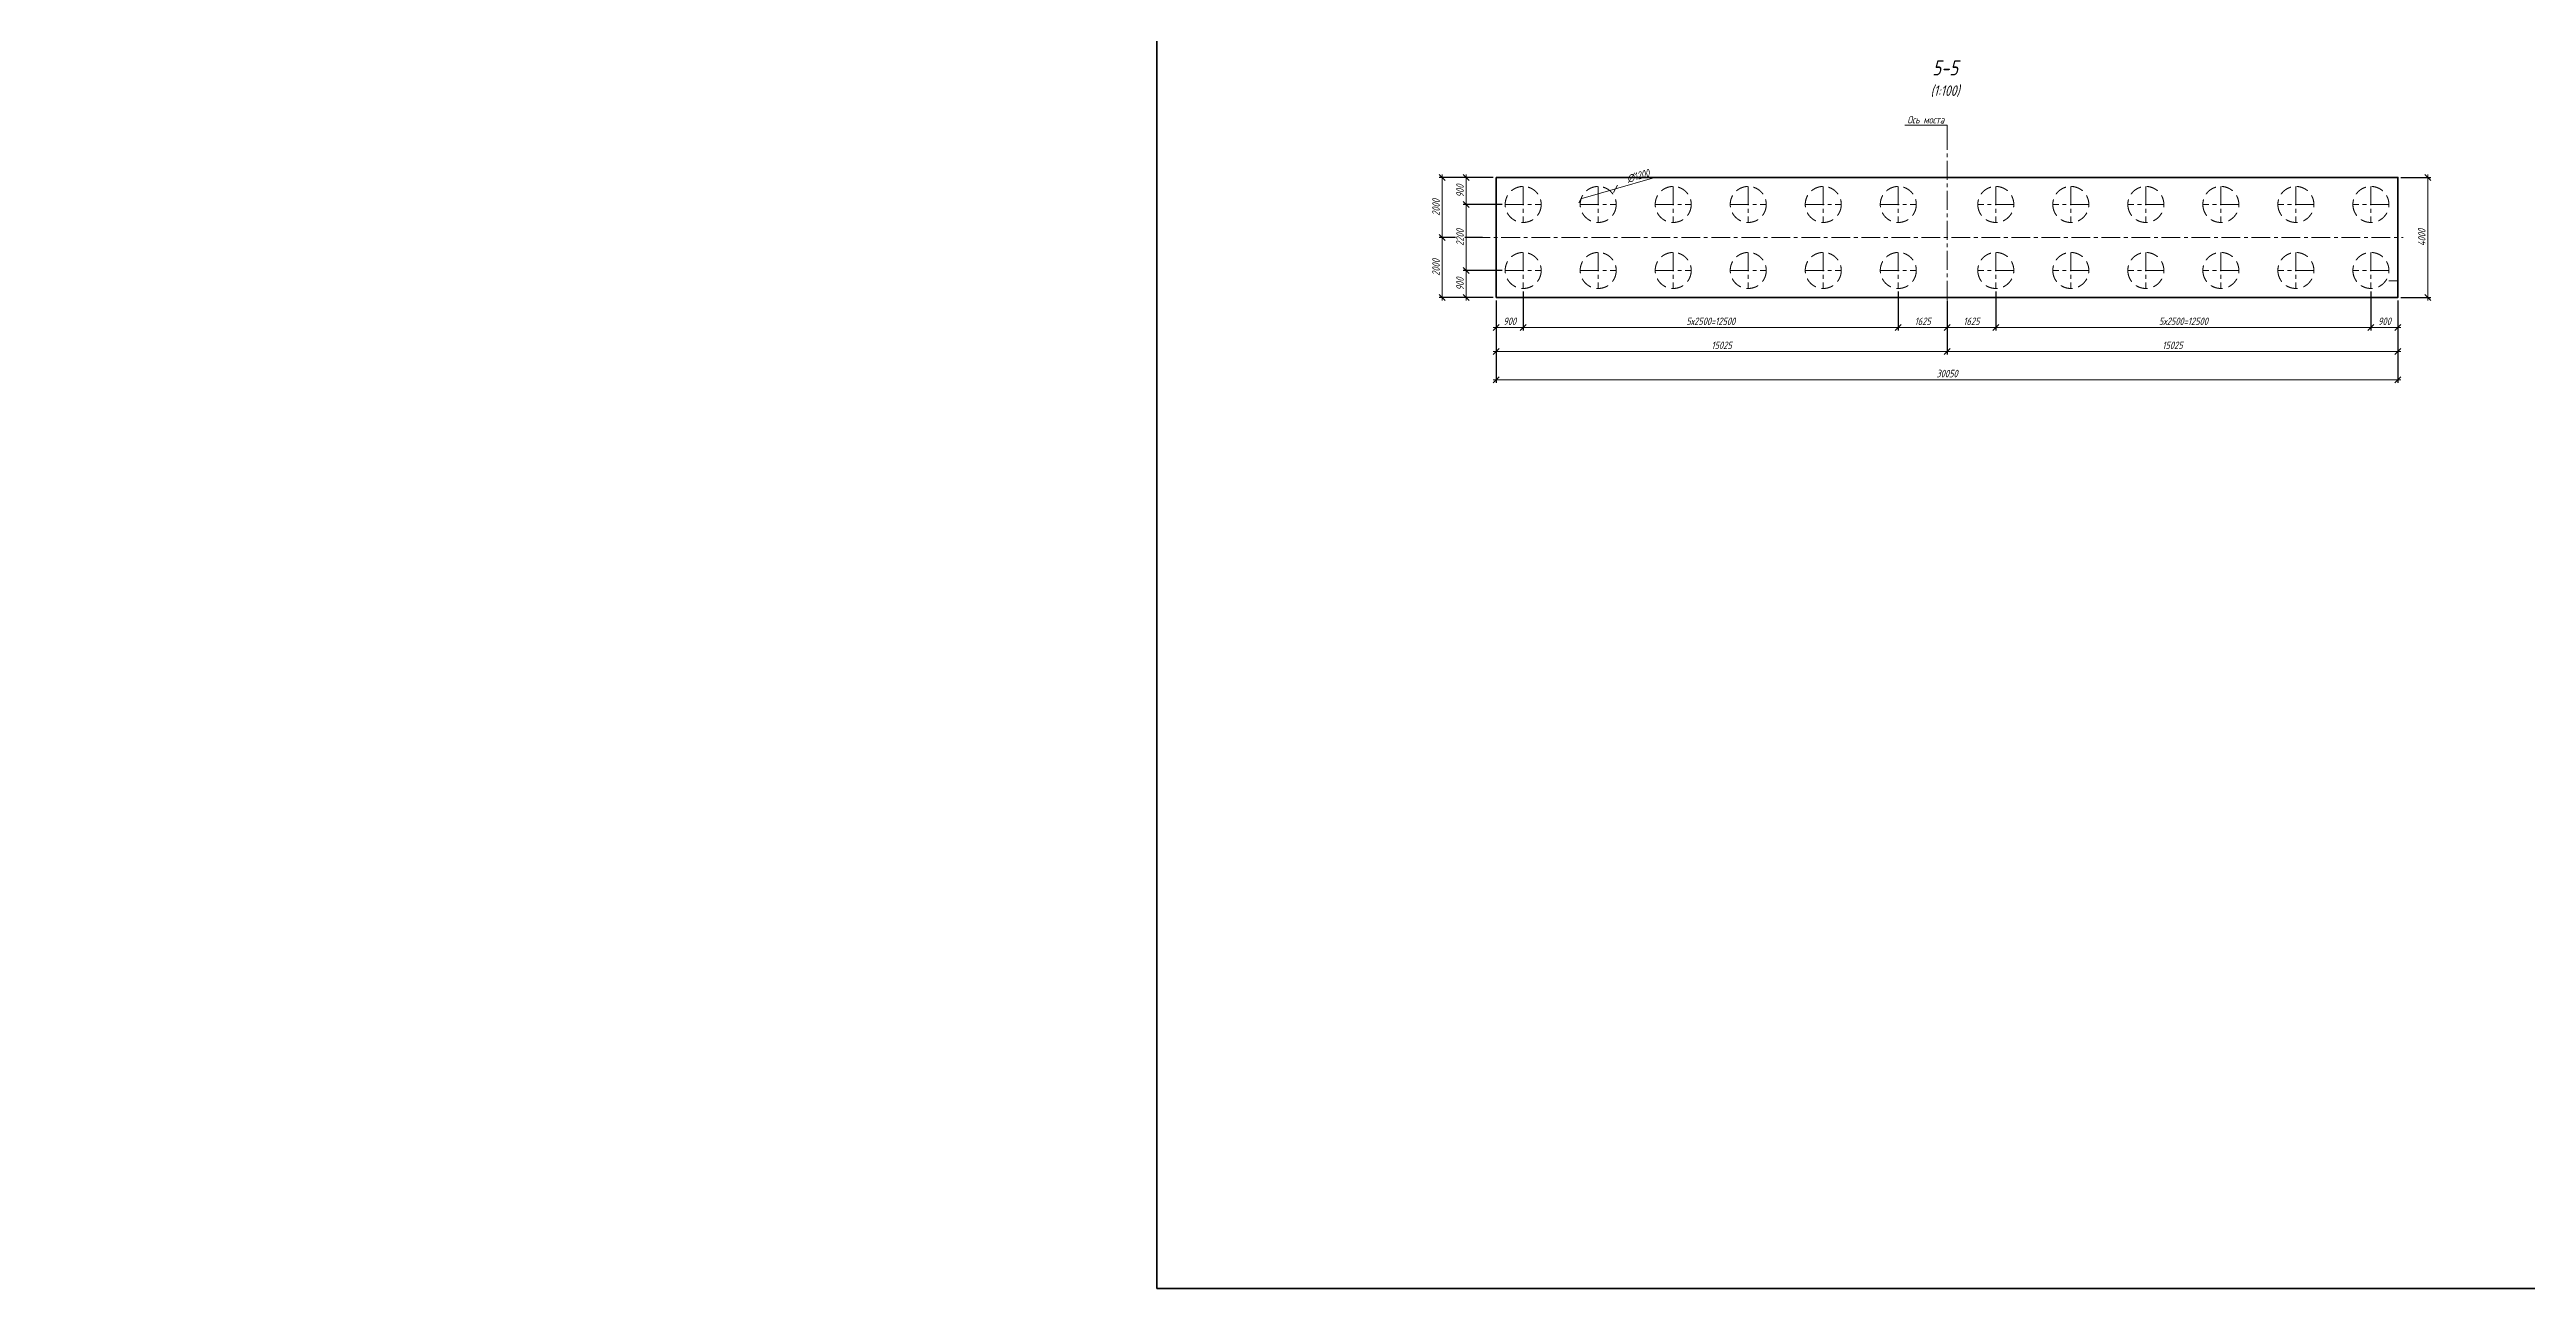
# Model space of a CAD drawing. Header units: millimetres. Extents: x 265754 to 14267433, y -6145605 to 2433772.
# Drawn here: x 7229490 to 7312032, y 771392 to 812688 of the extents above; entities that cross this region are included whole.
import ezdxf
from ezdxf import colors
from ezdxf.entities.mleader import LeaderData, LeaderLine
from ezdxf.math import Vec2, Vec3

# ---------------------------------------------------------------- set-up
doc = ezdxf.new("R2010")
doc.units = ezdxf.units.MM
doc.linetypes.add('осевая', pattern=[2, 1.25, -0.25, 0.25, -0.25])
doc.linetypes.add('Штриховая', pattern=[3, 2, -1])
for name, color, linetype, lineweight in [('1-Бетон', 106, 'Continuous', 35), ('ИС_Выноски', 3, 'Continuous', 18), ('ИС_Невид', 4, 'Штриховая', 18), ('ИС_ОПОР_Тон', 3, 'Continuous', 18), ('ИС_Основная', 7, 'Continuous', 35), ('ИС_Ось', 3, 'осевая', 18), ('ИС_Размер', 3, 'Continuous', 18), ('ИС_РЗМ', 3, 'Continuous', 18), ('ИС_ТаБл', 5, 'Continuous', 35)]:
    doc.layers.add(name, color=color, linetype=linetype, lineweight=lineweight)
doc.styles.add('0', font='isocpeur.ttf', dxfattribs={"width": 0.8, "oblique": 15})
doc.styles.add('ISOCPEUR', font='isocpeur.ttf', dxfattribs={"width": 0.8, "oblique": 15, "height": 2.5})
doc.styles.add('М150', font='isocpeur.ttf', dxfattribs={"width": 0.8, "oblique": 15, "height": 375})
doc.dimstyles.new('М100', dxfattribs={"dimscale": 100, "dimtxt": 2.5, "dimasz": 2, "dimexe": 1, "dimexo": 1, "dimgap": 0.8, "dimtad": 1, "dimdec": 0, "dimzin": 0, "dimdsep": 46, "dimtxsty": '0', "dimblk": 'OBLIQUE', "dimcen": 0.09, "dimdle": 1, "dimclrd": 256, "dimclre": 256, "dimclrt": 256, "dimadec": 4, "dimazin": 0, "dimtfac": 1, "dimtdec": 0, "dimtmove": 1, "dimatfit": 2, "dimfxl": 1, "dimtolj": 1, "dimtzin": 0, "dimlwd": -1, "dimarcsym": 0})

# ---------------------------------------------------------------- blocks, each defined once
blk = doc.blocks.new('_None')
blk = doc.blocks.new('_OBLIQUE')
at = {"color": 0, "linetype": 'ByBlock', "lineweight": -2}
blk.add_line((0.5, 0.5), (-0.5, -0.5), dxfattribs=at)
blk = doc.blocks.new('*D2112')
at = {"layer": 'Defpoints', "color": 0, "transparency": 16777216}
for p in [(7277698, 808424), (7276698, 807524), (7277998, 807524, 0)]:
    blk.add_point(p, dxfattribs=at)
at = {"layer": 'ИС_Размер', "lineweight": -2, "transparency": 16777216}
for p, q in [((7277598, 808424), (7276598, 808424)), ((7277898, 807524), (7276598, 807524))]:
    blk.add_line(p, q, dxfattribs=at)
at = {"layer": 'ИС_Размер', "transparency": 16777216}
blk.add_line((7276698, 808524), (7276698, 807424), dxfattribs=at)
at = {"layer": 'ИС_Размер', "transparency": 16777216, "xscale": 200, "yscale": 200, "zscale": 200}
for p, rotation in [((7276698, 808424), 90), ((7276698, 807524), 270)]:
    blk.add_blockref('_OBLIQUE', p, dxfattribs=dict(at, rotation=rotation))
at = {"layer": 'ИС_Размер', "transparency": 16777216, "insert": (7276493, 807974), "char_height": 250, "attachment_point": 5, "rotation": 90, "style": '0'}
blk.add_mtext('\\A1;900', dxfattribs=at)
blk = doc.blocks.new('*D2113')
at = {"layer": 'Defpoints', "color": 0, "transparency": 16777216}
for p in [(7277698, 808424), (7275898, 806424), (7277345, 806424)]:
    blk.add_point(p, dxfattribs=at)
at = {"layer": 'ИС_Размер', "lineweight": -2, "transparency": 16777216}
for p, q in [((7277598, 808424), (7275798, 808424)), ((7277245, 806424), (7275798, 806424))]:
    blk.add_line(p, q, dxfattribs=at)
at = {"layer": 'ИС_Размер', "transparency": 16777216}
blk.add_line((7275898, 808524), (7275898, 806324), dxfattribs=at)
at = {"layer": 'ИС_Размер', "transparency": 16777216, "xscale": 200, "yscale": 200, "zscale": 200}
for p, rotation in [((7275898, 808424), 90), ((7275898, 806424), 270)]:
    blk.add_blockref('_OBLIQUE', p, dxfattribs=dict(at, rotation=rotation))
at = {"layer": 'ИС_Размер', "transparency": 16777216, "insert": (7275693, 807424), "char_height": 250, "attachment_point": 5, "rotation": 90, "style": '0'}
blk.add_mtext('\\A1;2000', dxfattribs=at)
blk = doc.blocks.new('*D2106')
at = {"layer": 'Defpoints', "color": 0, "transparency": 16777216}
for p in [(7277998, 805324, 0), (7276698, 804424), (7277698, 804424)]:
    blk.add_point(p, dxfattribs=at)
at = {"layer": 'ИС_Размер', "lineweight": -2, "transparency": 16777216}
for p, q in [((7277898, 805324), (7276598, 805324)), ((7277598, 804424), (7276598, 804424))]:
    blk.add_line(p, q, dxfattribs=at)
at = {"layer": 'ИС_Размер', "transparency": 16777216}
blk.add_line((7276698, 805424), (7276698, 804324), dxfattribs=at)
at = {"layer": 'ИС_Размер', "transparency": 16777216, "xscale": 200, "yscale": 200, "zscale": 200}
for p, rotation in [((7276698, 805324), 90), ((7276698, 804424), 270)]:
    blk.add_blockref('_OBLIQUE', p, dxfattribs=dict(at, rotation=rotation))
at = {"layer": 'ИС_Размер', "transparency": 16777216, "insert": (7276493, 804874), "char_height": 250, "attachment_point": 5, "rotation": 90, "style": '0'}
blk.add_mtext('\\A1;900', dxfattribs=at)
blk = doc.blocks.new('*D2107')
at = {"layer": 'Defpoints', "color": 0, "transparency": 16777216}
for p in [(7291098, 804724), (7292723, 804424), (7291098, 803424)]:
    blk.add_point(p, dxfattribs=at)
at = {"layer": 'ИС_Размер', "lineweight": -2, "transparency": 16777216}
for p, q in [((7291098, 804624), (7291098, 803324)), ((7292723, 804324), (7292723, 803324))]:
    blk.add_line(p, q, dxfattribs=at)
at = {"layer": 'ИС_Размер', "transparency": 16777216}
blk.add_line((7292823, 803424), (7290998, 803424), dxfattribs=at)
at = {"layer": 'ИС_Размер', "transparency": 16777216, "xscale": 200, "yscale": 200, "zscale": 200, "rotation": 180}
blk.add_blockref('_OBLIQUE', (7291098, 803424), dxfattribs=at)
at = {"layer": 'ИС_Размер', "transparency": 16777216, "xscale": 200, "yscale": 200, "zscale": 200}
blk.add_blockref('_OBLIQUE', (7292723, 803424), dxfattribs=at)
at = {"layer": 'ИС_Размер', "transparency": 16777216, "insert": (7291911, 803629), "char_height": 250, "attachment_point": 5, "style": '0'}
blk.add_mtext('\\A1;1625', dxfattribs=at)
blk = doc.blocks.new('*D2108')
at = {"layer": 'Defpoints', "color": 0, "transparency": 16777216}
for p in [(7277698, 804424), (7278598, 804724), (7277698, 803424)]:
    blk.add_point(p, dxfattribs=at)
at = {"layer": 'ИС_Размер', "lineweight": -2, "transparency": 16777216}
for p, q in [((7277698, 804324), (7277698, 803324)), ((7278598, 804624), (7278598, 803324))]:
    blk.add_line(p, q, dxfattribs=at)
at = {"layer": 'ИС_Размер', "transparency": 16777216}
blk.add_line((7278698, 803424), (7277598, 803424), dxfattribs=at)
at = {"layer": 'ИС_Размер', "transparency": 16777216, "xscale": 200, "yscale": 200, "zscale": 200, "rotation": 180}
blk.add_blockref('_OBLIQUE', (7277698, 803424), dxfattribs=at)
at = {"layer": 'ИС_Размер', "transparency": 16777216, "xscale": 200, "yscale": 200, "zscale": 200}
blk.add_blockref('_OBLIQUE', (7278598, 803424), dxfattribs=at)
at = {"layer": 'ИС_Размер', "transparency": 16777216, "insert": (7278148, 803629), "char_height": 250, "attachment_point": 5, "style": '0'}
blk.add_mtext('\\A1;900', dxfattribs=at)
blk = doc.blocks.new('*D2109')
at = {"layer": 'Defpoints', "color": 0, "transparency": 16777216}
for p in [(7278598, 804724), (7291098, 804724), (7278598, 803424)]:
    blk.add_point(p, dxfattribs=at)
at = {"layer": 'ИС_Размер', "lineweight": -2, "transparency": 16777216}
for p, q in [((7278598, 804624), (7278598, 803324)), ((7291098, 804624), (7291098, 803324))]:
    blk.add_line(p, q, dxfattribs=at)
at = {"layer": 'ИС_Размер', "transparency": 16777216}
blk.add_line((7291198, 803424), (7278498, 803424), dxfattribs=at)
at = {"layer": 'ИС_Размер', "transparency": 16777216, "xscale": 200, "yscale": 200, "zscale": 200, "rotation": 180}
blk.add_blockref('_OBLIQUE', (7278598, 803424), dxfattribs=at)
at = {"layer": 'ИС_Размер', "transparency": 16777216, "xscale": 200, "yscale": 200, "zscale": 200}
blk.add_blockref('_OBLIQUE', (7291098, 803424), dxfattribs=at)
at = {"layer": 'ИС_Размер', "transparency": 16777216, "insert": (7284848, 803629), "char_height": 250, "width": 1839.25, "attachment_point": 5, "style": '0'}
blk.add_mtext('\\A1;5х2500=12500', dxfattribs=at)
blk = doc.blocks.new('*D2110')
at = {"layer": 'Defpoints', "color": 0, "transparency": 16777216}
for p in [(7277698, 804424), (7292723, 804424), (7292723, 802624)]:
    blk.add_point(p, dxfattribs=at)
at = {"layer": 'ИС_Размер', "lineweight": -2, "transparency": 16777216}
for p, q in [((7277698, 804324), (7277698, 802524)), ((7292723, 804324), (7292723, 802524))]:
    blk.add_line(p, q, dxfattribs=at)
at = {"layer": 'ИС_Размер', "transparency": 16777216}
blk.add_line((7277598, 802624), (7292823, 802624), dxfattribs=at)
at = {"layer": 'ИС_Размер', "transparency": 16777216, "xscale": 200, "yscale": 200, "zscale": 200, "rotation": 180}
blk.add_blockref('_OBLIQUE', (7277698, 802624), dxfattribs=at)
at = {"layer": 'ИС_Размер', "transparency": 16777216, "xscale": 200, "yscale": 200, "zscale": 200}
blk.add_blockref('_OBLIQUE', (7292723, 802624), dxfattribs=at)
at = {"layer": 'ИС_Размер', "transparency": 16777216, "insert": (7285211, 802829), "char_height": 250, "attachment_point": 5, "style": '0'}
blk.add_mtext('\\A1;15025', dxfattribs=at)
blk = doc.blocks.new('*D2111')
at = {"layer": 'Defpoints', "color": 0, "transparency": 16777216}
for p in [(7307748, 808424), (7307748, 804424), (7308748, 804424)]:
    blk.add_point(p, dxfattribs=at)
at = {"layer": 'ИС_Размер', "lineweight": -2, "transparency": 16777216}
for p, q in [((7307848, 808424), (7308848, 808424)), ((7307848, 804424), (7308848, 804424))]:
    blk.add_line(p, q, dxfattribs=at)
at = {"layer": 'ИС_Размер', "transparency": 16777216}
blk.add_line((7308748, 808524), (7308748, 804324), dxfattribs=at)
at = {"layer": 'ИС_Размер', "transparency": 16777216, "xscale": 200, "yscale": 200, "zscale": 200}
for p, rotation in [((7308748, 808424), 90), ((7308748, 804424), 270)]:
    blk.add_blockref('_OBLIQUE', p, dxfattribs=dict(at, rotation=rotation))
at = {"layer": 'ИС_Размер', "transparency": 16777216, "insert": (7308543, 806424), "char_height": 250, "attachment_point": 5, "rotation": 90, "style": '0'}
blk.add_mtext('\\A1;4000', dxfattribs=at)
blk = doc.blocks.new('*D2100')
at = {"layer": 'Defpoints', "color": 0, "transparency": 16777216}
for p in [(7292723, 804424), (7294348, 804724), (7294348, 803424)]:
    blk.add_point(p, dxfattribs=at)
at = {"layer": 'ИС_Размер', "lineweight": -2, "transparency": 16777216}
for p, q in [((7292723, 804324), (7292723, 803324)), ((7294348, 804624), (7294348, 803324))]:
    blk.add_line(p, q, dxfattribs=at)
at = {"layer": 'ИС_Размер', "transparency": 16777216}
blk.add_line((7292623, 803424), (7294448, 803424), dxfattribs=at)
at = {"layer": 'ИС_Размер', "transparency": 16777216, "xscale": 200, "yscale": 200, "zscale": 200, "rotation": 180}
blk.add_blockref('_OBLIQUE', (7292723, 803424), dxfattribs=at)
at = {"layer": 'ИС_Размер', "transparency": 16777216, "xscale": 200, "yscale": 200, "zscale": 200}
blk.add_blockref('_OBLIQUE', (7294348, 803424), dxfattribs=at)
at = {"layer": 'ИС_Размер', "transparency": 16777216, "insert": (7293536, 803629), "char_height": 250, "attachment_point": 5, "style": '0'}
blk.add_mtext('\\A1;1625', dxfattribs=at)
blk = doc.blocks.new('*D2101')
at = {"layer": 'Defpoints', "color": 0, "transparency": 16777216}
for p in [(7306848, 804724), (7307748, 804424), (7307748, 803424)]:
    blk.add_point(p, dxfattribs=at)
at = {"layer": 'ИС_Размер', "lineweight": -2, "transparency": 16777216}
for p, q in [((7306848, 804624), (7306848, 803324)), ((7307748, 804324), (7307748, 803324))]:
    blk.add_line(p, q, dxfattribs=at)
at = {"layer": 'ИС_Размер', "transparency": 16777216}
blk.add_line((7306748, 803424), (7307848, 803424), dxfattribs=at)
at = {"layer": 'ИС_Размер', "transparency": 16777216, "xscale": 200, "yscale": 200, "zscale": 200, "rotation": 180}
blk.add_blockref('_OBLIQUE', (7306848, 803424), dxfattribs=at)
at = {"layer": 'ИС_Размер', "transparency": 16777216, "xscale": 200, "yscale": 200, "zscale": 200}
blk.add_blockref('_OBLIQUE', (7307748, 803424), dxfattribs=at)
at = {"layer": 'ИС_Размер', "transparency": 16777216, "insert": (7307298, 803629), "char_height": 250, "attachment_point": 5, "style": '0'}
blk.add_mtext('\\A1;900', dxfattribs=at)
blk = doc.blocks.new('*D2102')
at = {"layer": 'Defpoints', "color": 0, "transparency": 16777216}
for p in [(7294348, 804724), (7306848, 804724), (7306848, 803424)]:
    blk.add_point(p, dxfattribs=at)
at = {"layer": 'ИС_Размер', "lineweight": -2, "transparency": 16777216}
for p, q in [((7294348, 804624), (7294348, 803324)), ((7306848, 804624), (7306848, 803324))]:
    blk.add_line(p, q, dxfattribs=at)
at = {"layer": 'ИС_Размер', "transparency": 16777216}
blk.add_line((7294248, 803424), (7306948, 803424), dxfattribs=at)
at = {"layer": 'ИС_Размер', "transparency": 16777216, "xscale": 200, "yscale": 200, "zscale": 200, "rotation": 180}
blk.add_blockref('_OBLIQUE', (7294348, 803424), dxfattribs=at)
at = {"layer": 'ИС_Размер', "transparency": 16777216, "xscale": 200, "yscale": 200, "zscale": 200}
blk.add_blockref('_OBLIQUE', (7306848, 803424), dxfattribs=at)
at = {"layer": 'ИС_Размер', "transparency": 16777216, "insert": (7300598, 803629), "char_height": 250, "width": 1839.25, "attachment_point": 5, "style": '0'}
blk.add_mtext('\\A1;5х2500=12500', dxfattribs=at)
blk = doc.blocks.new('*D2103')
at = {"layer": 'Defpoints', "color": 0, "transparency": 16777216}
for p in [(7292723, 804424), (7307748, 804424), (7292723, 802624)]:
    blk.add_point(p, dxfattribs=at)
at = {"layer": 'ИС_Размер', "lineweight": -2, "transparency": 16777216}
for p, q in [((7292723, 804324), (7292723, 802524)), ((7307748, 804324), (7307748, 802524))]:
    blk.add_line(p, q, dxfattribs=at)
at = {"layer": 'ИС_Размер', "transparency": 16777216}
blk.add_line((7307848, 802624), (7292623, 802624), dxfattribs=at)
at = {"layer": 'ИС_Размер', "transparency": 16777216, "xscale": 200, "yscale": 200, "zscale": 200}
for p, rotation in [((7292723, 802624), 180.0000000667011), ((7307748, 802624), 6.67010446875338e-08)]:
    blk.add_blockref('_OBLIQUE', p, dxfattribs=dict(at, rotation=rotation))
at = {"layer": 'ИС_Размер', "transparency": 16777216, "insert": (7300236, 802829), "char_height": 250, "attachment_point": 5, "rotation": 0, "style": '0'}
blk.add_mtext('\\A1;15025', dxfattribs=at)
blk = doc.blocks.new('*D2104')
at = {"layer": 'Defpoints', "color": 0, "transparency": 16777216}
for p in [(7275898, 806424), (7277345, 806424), (7277698, 804424)]:
    blk.add_point(p, dxfattribs=at)
at = {"layer": 'ИС_Размер', "transparency": 16777216}
blk.add_line((7275898, 804324), (7275898, 806524), dxfattribs=at)
at = {"layer": 'ИС_Размер', "lineweight": -2, "transparency": 16777216}
for p, q in [((7277245, 806424), (7275798, 806424)), ((7277598, 804424), (7275798, 804424))]:
    blk.add_line(p, q, dxfattribs=at)
at = {"layer": 'ИС_Размер', "transparency": 16777216, "xscale": 200, "yscale": 200, "zscale": 200}
for p, rotation in [((7275898, 806424), 90), ((7275898, 804424), 270)]:
    blk.add_blockref('_OBLIQUE', p, dxfattribs=dict(at, rotation=rotation))
at = {"layer": 'ИС_Размер', "transparency": 16777216, "insert": (7275693, 805424), "char_height": 250, "attachment_point": 5, "rotation": 90, "style": '0'}
blk.add_mtext('\\A1;2000', dxfattribs=at)
blk = doc.blocks.new('*D2105')
at = {"layer": 'Defpoints', "color": 0, "transparency": 16777216}
for p in [(7277998, 807524, 0), (7276698, 805324), (7277998, 805324, 0)]:
    blk.add_point(p, dxfattribs=at)
at = {"layer": 'ИС_Размер', "lineweight": -2, "transparency": 16777216}
for p, q in [((7277898, 807524), (7276598, 807524)), ((7277898, 805324), (7276598, 805324))]:
    blk.add_line(p, q, dxfattribs=at)
at = {"layer": 'ИС_Размер', "transparency": 16777216}
blk.add_line((7276698, 807624), (7276698, 805224), dxfattribs=at)
at = {"layer": 'ИС_Размер', "transparency": 16777216, "xscale": 200, "yscale": 200, "zscale": 200}
for p, rotation in [((7276698, 807524), 90), ((7276698, 805324), 270)]:
    blk.add_blockref('_OBLIQUE', p, dxfattribs=dict(at, rotation=rotation))
at = {"layer": 'ИС_Размер', "transparency": 16777216, "insert": (7276493, 806424), "char_height": 250, "attachment_point": 5, "rotation": 90, "style": '0', "bg_fill": 3, "box_fill_scale": 1.1, "bg_fill_color": 256, "bg_fill_true_color": 13158600, "bg_fill_transparency": 0}
blk.add_mtext('\\A1;2200', dxfattribs=at)
blk = doc.blocks.new('*U2090')
at = {"layer": 'ИС_Невид', "ltscale": 200}
blk.add_circle((0, 0), 600, dxfattribs=at)
blk = doc.blocks.new('*U2091')
at = {"layer": 'ИС_ОПОР_Тон', "color": 0, "linetype": 'ByBlock', "lineweight": -2, "transparency": 16777216}
for p in [(0, 0), (2500, 0), (5000, 0), (7500, 0), (10000, 0), (12500, 0), (0, -2200), (2500, -2200), (5000, -2200), (7500, -2200), (10000, -2200), (12500, -2200)]:
    blk.add_blockref('*U2090', p, dxfattribs=at)
blk = doc.blocks.new('*U2092')
at = {"layer": 'ИС_Ось', "color": 1, "ltscale": 500}
for points in [[(-600, 0), (600, 0)], [(0, 600), (0, -600)]]:
    blk.add_lwpolyline(points, dxfattribs=at)
blk = doc.blocks.new('*U2093')
at = {"layer": 'ИС_ОПОР_Тон', "color": 0, "linetype": 'ByBlock', "lineweight": -2, "transparency": 16777216}
for p in [(0, 0), (2500, 0), (5000, 0), (7500, 0), (10000, 0), (12500, 0), (0, -2200), (2500, -2200), (5000, -2200), (7500, -2200), (10000, -2200), (12500, -2200)]:
    blk.add_blockref('*U2092', p, dxfattribs=at)
blk = doc.blocks.new('*D2095')
at = {"layer": 'Defpoints', "color": 0, "transparency": 16777216}
for p in [(7280522, 807707), (7281675, 808041)]:
    blk.add_point(p, dxfattribs=at)
at = {"layer": 'ИС_Размер', "transparency": 16777216}
for p in [(7282911, 808398), (7280522, 807707)]:
    blk.add_line(p, (7281675, 808041), dxfattribs=at)
at = {"layer": 'ИС_Размер', "transparency": 16777216, "xscale": 200, "yscale": 200, "zscale": 200}
for p, rotation in [((7281675, 808041), 196.1440406203513), ((7280522, 807707), 16.14404062035125)]:
    blk.add_blockref('_OBLIQUE', p, dxfattribs=dict(at, rotation=rotation))
at = {"layer": 'ИС_Размер', "transparency": 16777216, "insert": (7282428, 808472), "char_height": 250, "attachment_point": 5, "rotation": 16.14404, "style": '0'}
blk.add_mtext('\\A1;∅1200', dxfattribs=at)
blk = doc.blocks.new('*D2096')
at = {"layer": 'Defpoints', "color": 0, "transparency": 16777216}
for p in [(7280522, 807707), (7281675, 808041)]:
    blk.add_point(p, dxfattribs=at)
at = {"layer": 'ИС_Размер', "transparency": 16777216}
for p in [(7282911, 808398), (7280522, 807707)]:
    blk.add_line(p, (7281675, 808041), dxfattribs=at)
at = {"layer": 'ИС_Размер', "transparency": 16777216, "xscale": 200, "yscale": 200, "zscale": 200}
for p, rotation in [((7281675, 808041), 196.1440406203355), ((7280522, 807707), 16.14404062033558)]:
    blk.add_blockref('_OBLIQUE', p, dxfattribs=dict(at, rotation=rotation))
at = {"layer": 'ИС_Размер', "transparency": 16777216, "insert": (7282428, 808472), "char_height": 250, "attachment_point": 5, "rotation": 16.14404, "style": '0'}
blk.add_mtext('\\A1;∅1200', dxfattribs=at)
blk = doc.blocks.new('*D2097')
at = {"layer": 'Defpoints', "color": 0, "transparency": 16777216}
for p in [(7280522, 807707), (7281675, 808041)]:
    blk.add_point(p, dxfattribs=at)
at = {"layer": 'ИС_Размер', "transparency": 16777216}
for p in [(7282911, 808398), (7280522, 807707)]:
    blk.add_line(p, (7281675, 808041), dxfattribs=at)
at = {"layer": 'ИС_Размер', "transparency": 16777216, "xscale": 200, "yscale": 200, "zscale": 200}
for p, rotation in [((7281675, 808041), 196.1440406203546), ((7280522, 807707), 16.14404062035461)]:
    blk.add_blockref('_OBLIQUE', p, dxfattribs=dict(at, rotation=rotation))
at = {"layer": 'ИС_Размер', "transparency": 16777216, "insert": (7282428, 808472), "char_height": 250, "attachment_point": 5, "rotation": 16.14404, "style": '0'}
blk.add_mtext('\\A1;∅1200', dxfattribs=at)
blk = doc.blocks.new('*D2098')
at = {"layer": 'Defpoints', "color": 0, "transparency": 16777216}
for p in [(7280522, 807707), (7281675, 808041)]:
    blk.add_point(p, dxfattribs=at)
at = {"layer": 'ИС_Размер', "transparency": 16777216}
for p in [(7282911, 808398), (7280522, 807707)]:
    blk.add_line(p, (7281675, 808041), dxfattribs=at)
at = {"layer": 'ИС_Размер', "transparency": 16777216, "xscale": 200, "yscale": 200, "zscale": 200}
for p, rotation in [((7281675, 808041), 196.1440406203047), ((7280522, 807707), 16.14404062030465)]:
    blk.add_blockref('_OBLIQUE', p, dxfattribs=dict(at, rotation=rotation))
at = {"layer": 'ИС_Размер', "transparency": 16777216, "insert": (7282428, 808472), "char_height": 250, "attachment_point": 5, "rotation": 16.14404, "style": '0'}
blk.add_mtext('\\A1;∅1200', dxfattribs=at)
blk = doc.blocks.new('*D2099')
at = {"layer": 'Defpoints', "color": 0, "transparency": 16777216}
for p in [(7280522, 807707), (7281675, 808041)]:
    blk.add_point(p, dxfattribs=at)
at = {"layer": 'ИС_Размер', "transparency": 16777216}
for p in [(7282911, 808398), (7280522, 807707)]:
    blk.add_line(p, (7281675, 808041), dxfattribs=at)
at = {"layer": 'ИС_Размер', "transparency": 16777216, "xscale": 200, "yscale": 200, "zscale": 200}
for p, rotation in [((7281675, 808041), 196.1440406203496), ((7280522, 807707), 16.14404062034965)]:
    blk.add_blockref('_OBLIQUE', p, dxfattribs=dict(at, rotation=rotation))
at = {"layer": 'ИС_Размер', "transparency": 16777216, "insert": (7282428, 808472), "char_height": 250, "attachment_point": 5, "rotation": 16.14404, "style": '0'}
blk.add_mtext('\\A1;∅1200', dxfattribs=at)
blk = doc.blocks.new('*D2310')
at = {"layer": 'Defpoints', "color": 0, "transparency": 16777216}
for p in [(7277698, 804424, 0), (7307748, 804424, 0), (7307748, 801683)]:
    blk.add_point(p, dxfattribs=at)
at = {"layer": 'ИС_ОПОР_Тон', "lineweight": -2, "transparency": 16777216}
for p, q in [((7277698, 804324), (7277698, 801583)), ((7307748, 804324), (7307748, 801583))]:
    blk.add_line(p, q, dxfattribs=at)
at = {"layer": 'ИС_ОПОР_Тон', "transparency": 16777216}
blk.add_line((7277598, 801683), (7307848, 801683), dxfattribs=at)
at = {"layer": 'ИС_ОПОР_Тон', "transparency": 16777216, "xscale": 200, "yscale": 200, "zscale": 200, "rotation": 180}
blk.add_blockref('_OBLIQUE', (7277698, 801683), dxfattribs=at)
at = {"layer": 'ИС_ОПОР_Тон', "transparency": 16777216, "xscale": 200, "yscale": 200, "zscale": 200}
blk.add_blockref('_OBLIQUE', (7307748, 801683), dxfattribs=at)
at = {"layer": 'ИС_ОПОР_Тон', "transparency": 16777216, "insert": (7292723, 801888), "char_height": 250, "attachment_point": 5, "style": '0'}
blk.add_mtext('\\A1;30050', dxfattribs=at)
blk = doc.blocks.new('*U2356')
at = {"layer": 'ИС_Невид', "ltscale": 200}
blk.add_circle((0, 0), 600, dxfattribs=at)
blk = doc.blocks.new('*U2357')
at = {"layer": 'ИС_ОПОР_Тон', "color": 0, "linetype": 'ByBlock', "lineweight": -2, "transparency": 16777216}
for p in [(0, 0), (2500, 0), (5000, 0), (7500, 0), (10000, 0), (12500, 0), (0, -2200), (2500, -2200), (5000, -2200), (7500, -2200), (10000, -2200), (12500, -2200)]:
    blk.add_blockref('*U2356', p, dxfattribs=at)
blk = doc.blocks.new('*U2358')
at = {"layer": 'ИС_Ось', "color": 1, "ltscale": 500}
for points in [[(-600, 0), (600, 0)], [(0, 600), (0, -600)]]:
    blk.add_lwpolyline(points, dxfattribs=at)
blk = doc.blocks.new('*U2359')
at = {"layer": 'ИС_ОПОР_Тон', "color": 0, "linetype": 'ByBlock', "lineweight": -2, "transparency": 16777216}
for p in [(0, 0), (2500, 0), (5000, 0), (7500, 0), (10000, 0), (12500, 0), (0, -2200), (2500, -2200), (5000, -2200), (7500, -2200), (10000, -2200), (12500, -2200)]:
    blk.add_blockref('*U2358', p, dxfattribs=at)

msp = doc.modelspace()

# ---------------------------------------------------------------- linework, layer by layer
at = {"layer": '1-Бетон'}
msp.add_lwpolyline([(7266394.4017, 859892.3616), (7352902.1087, 859892.3616), (7352902.1087, 771391.9934), (7266394.4017, 771391.9934)], close=True, dxfattribs=at)
at = {"layer": 'ИС_ОПОР_Тон'}
msp.add_line((7307448.4065, 804973.8121, 0.0004), (7307748.4065, 804973.8121, 0.0004), dxfattribs=at)
at = {"layer": 'ИС_Основная', "elevation": 0.0004}
msp.add_lwpolyline([(7277698.4065, 808423.978), (7277698.4065, 804423.978), (7292723.2405, 804423.978), (7307748.4065, 804423.978), (7307748.4065, 808423.978), (7292723.2405, 808423.978)], close=True, dxfattribs=at)
at = {"layer": 'ИС_Ось', "ltscale": 500}
for p, q in [((7292723.2405, 809973.978, 0.0004), (7292723.2405, 802873.978, 0.0004)), ((7276869.9864, 806423.978, 0.0004), (7307927.7612, 806423.978, 0.0004))]:
    msp.add_line(p, q, dxfattribs=at)

# ---------------------------------------------------------------- block references
at = {"layer": 'ИС_ОПОР_Тон', "xscale": -1, "rotation": 2.509192853494824e-10}
for name in ['*U2357', '*U2359']:
    msp.add_blockref(name, (7306848.0745, 807523.978), dxfattribs=at)

# ---------------------------------------------------------------- texts
at = {"layer": 'ИС_ТаБл', "color": 1, "insert": (7292658.2013, 812300.1051, 103864.599), "char_height": 1000, "attachment_point": 5, "style": 'М150'}
msp.add_mtext('{\\H0.7x;\\P\\pxsm1;\\H0.71429x;5-5\\P\\H0.7x;(1:100)}', dxfattribs=at)

# ---------------------------------------------------------------- dimensions: what is measured, and where the dimension line sits
at = {"layer": 'ИС_ОПОР_Тон'}
dim = msp.add_linear_dim(base=(7307748.4065, 801682.8406), p1=(7277698.4065, 804423.978, 0.0004), p2=(7307748.4065, 804423.978, 0.0004), dimstyle='М100', dxfattribs=at)
dim.commit()
dim.dimension.update_dxf_attribs({"geometry": '*D2310', "text_midpoint": (7292723.4065, 801887.8406)})
at = {"layer": 'ИС_Размер'}
for base, p1, p2, angle, picture, middle in [((7275898.4065, 806423.978, 0.0004), (7277698.4065, 808423.978, 0.0004), (7277345.1524, 806423.978, 0.0004), 90, '*D2113', (7275693.4065, 807423.978, 0.0004)), ((7308748.4065, 804423.978, 0.0004), (7307748.4065, 808423.978, 0.0004), (7307748.4065, 804423.978, 0.0004), 90, '*D2111', (7308543.4065, 806423.978, 0.0004)), ((7275898.4065, 806423.978, 0.0004), (7277698.4065, 804423.978, 0.0004), (7277345.1524, 806423.978, 0.0004), 270, '*D2104', (7275693.4065, 805423.978, 0.0004)), ((7292723.2405, 802623.978, 0.0004), (7277698.4065, 804423.978, 0.0004), (7292723.2405, 804423.978, 0.0004), 359.999999933, '*D2110', (7285210.8235, 802828.978, 0.0004)), ((7292723.2405, 802623.978, 0.0004), (7307748.4065, 804423.978, 0.0004), (7292723.2405, 804423.978, 0.0004), 180.000000067, '*D2103', (7300235.8235, 802828.978, 0.0004))]:
    dim = msp.add_linear_dim(base=base, p1=p1, p2=p2, angle=angle, dimstyle='М100', dxfattribs=at)
    dim.commit()
    dim.dimension.update_dxf_attribs({"geometry": picture, "text_midpoint": middle})
for base, p1, p2, angle, picture, middle in [((7276698.4065, 807523.978, 0.0004), (7277698.4065, 808423.978, 0.0004), (7277998.4065, 807523.978), 90, '*D2112', (7276698.4065, 807973.978, 0.0004)), ((7276698.4065, 804423.978, 0.0004), (7277998.4065, 805323.978), (7277698.4065, 804423.978, 0.0004), 90, '*D2106', (7276698.4065, 804873.978, 0.0004)), ((7277698.2351, 803423.978, 0.0004), (7278598.4065, 804723.8121, 0.0004), (7277698.2351, 804423.978, 0.0004), 180, '*D2108', (7278148.3208, 803423.978, 0.0004)), ((7291098.4065, 803423.978, 0.0004), (7292723.2405, 804423.9779, 0.0004), (7291098.4065, 804723.8121, 0.0004), 180, '*D2107', (7291910.8235, 803423.978, 0.0004))]:
    dim = msp.add_linear_dim(base=base, p1=p1, p2=p2, angle=angle, dimstyle='М100', dxfattribs=at)
    dim.commit()
    dim.dimension.update_dxf_attribs({"geometry": picture, "text_midpoint": middle, "dimtype": 160})
for picture in ['*D2095', '*D2096', '*D2097', '*D2098', '*D2099']:
    dim = msp.add_diameter_dim_2p(p1=(7280522.0671, 807706.9802, 0.0004), p2=(7281674.7459, 808040.6439, 0.0004), dimstyle='М100', dxfattribs=at)
    dim.commit()
    dim.dimension.update_dxf_attribs({"geometry": picture, "text_midpoint": (7282427.9761, 808472.0959, 0.0004)})
dim = msp.add_linear_dim(base=(7278598.4065, 803423.978, 0.0004), p1=(7291098.4065, 804723.8121, 0.0004), p2=(7278598.4065, 804723.8121, 0.0004), angle=180, text='5х2500=<>', dimstyle='М100', dxfattribs=at)
dim.commit()
dim.dimension.update_dxf_attribs({"geometry": '*D2109', "text_midpoint": (7284848.4065, 803628.978, 0.0004)})
for base, p1, p2, picture, middle in [((7294348.4065, 803423.978, 0.0004), (7292723.2405, 804423.978, 0.0004), (7294348.4065, 804723.8121, 0.0004), '*D2100', (7293535.8235, 803423.978, 0.0004)), ((7307748.4065, 803423.978, 0.0004), (7306848.4065, 804723.8121, 0.0004), (7307748.4065, 804423.978, 0.0004), '*D2101', (7307298.4065, 803423.978, 0.0004))]:
    dim = msp.add_linear_dim(base=base, p1=p1, p2=p2, dimstyle='М100', dxfattribs=at)
    dim.commit()
    dim.dimension.update_dxf_attribs({"geometry": picture, "text_midpoint": middle, "dimtype": 160})
dim = msp.add_linear_dim(base=(7306848.4065, 803423.978, 0.0004), p1=(7294348.4065, 804723.8121, 0.0004), p2=(7306848.4065, 804723.8121, 0.0004), text='5х2500=<>', dimstyle='М100', dxfattribs=at)
dim.commit()
dim.dimension.update_dxf_attribs({"geometry": '*D2102', "text_midpoint": (7300598.4065, 803628.978, 0.0004)})

# ---------------------------------------------------------------- leaders
at = {"layer": 'ИС_Выноски'}
ml = msp.add_multileader_mtext('Standard', dxfattribs=at)
ml.set_content('Ось моста', color=256, style='ISOCPEUR')
ml.set_leader_properties(color=256, linetype='ByLayer', lineweight=-1)
ml.set_arrow_properties(name='NONE')
ml.build(insert=Vec2(0, 0))
ml.multileader.update_dxf_attribs({"text_left_attachment_type": 6, "text_right_attachment_type": 6, "dogleg_length": 0.36, "arrow_head_size": 300, "scale": 50})
ctx = ml.context
ctx.base_point, ctx.scale, ctx.char_height, ctx.arrow_head_size, ctx.landing_gap_size, ctx.plane_origin = Vec3(7291346.9928, 810171.9262, 0.0004), 50, 250, 300, 4.5, Vec3(7299791.1998, 804472.9686, 0.0004)
ctx.left_attachment, ctx.right_attachment, ctx.text_align_type = 6, 6, 1
notes = []
notes.append((ctx, [(1, (1, 1, 0), (7292723.2405, 810171.9262, 0.0004), (-1, 0), 40.2604, [(1, [(7292723.2405, 809973.978, 0.0004)], 0, [])])]))
ctx.mtext.insert, ctx.mtext.width, ctx.mtext.alignment, ctx.mtext.flow_direction = Vec3(7292014.9864, 810471.9262, 0.0004), 2049.625884, 2, 5
at = {"layer": 'ИС_РЗМ', "ltscale": 200}
ml = msp.add_multileader_mtext('Standard', dxfattribs=at)
ml.set_content('Ось опоры ОК1', color=256, style='0')
ml.set_leader_properties(color=256, linetype='ByLayer', lineweight=-1)
ml.set_arrow_properties(name='NONE')
ml.build(insert=Vec2(0, 0))
ml.multileader.update_dxf_attribs({"text_left_attachment_type": 6, "text_right_attachment_type": 6, "dogleg_length": 0.36, "arrow_head_size": 18, "scale": 100})
ctx = ml.context
ctx.base_point, ctx.scale, ctx.char_height, ctx.arrow_head_size, ctx.landing_gap_size, ctx.plane_origin = Vec3(7180221.3278, 804707.9084), 100, 250, 18, 9, Vec3(7179723.8832, 804707.9084)
ctx.left_attachment, ctx.right_attachment = 6, 6
notes.append((ctx, [(0, (1, 1, 0), (7180185.3278, 804707.9084), (1, 0), 36, [(0, [(7179723.8832, 804707.9084)], 0, [])])]))
ctx.mtext.insert, ctx.mtext.width, ctx.mtext.flow_direction = Vec3(7180230.3278, 805032.9084), 3140.388662, 5
for ctx, leaders in notes:
    for number, flags, end, landing, length, lines in leaders:
        leader = LeaderData()
        leader.index, (leader.has_last_leader_line, leader.has_dogleg_vector, leader.attachment_direction) = number, flags
        leader.last_leader_point, leader.dogleg_vector, leader.dogleg_length = Vec3(end), Vec3(landing), length
        for number, points, colour, breaks in lines:
            line = LeaderLine()
            line.index, line.vertices, line.color, line.breaks = number, Vec3.list(points), colors.encode_raw_color(colour), breaks
            leader.lines.append(line)
        ctx.leaders.append(leader)

# ---------------------------------------------------------------- next in the draw order: dimensions: what is measured, and where the dimension line sits
at = {"layer": 'ИС_Размер'}
dim = msp.add_linear_dim(base=(7276698.4065, 805323.978, 0.0004), p1=(7277998.4065, 807523.978), p2=(7277998.4065, 805323.978), angle=90, dimstyle='М100', override={"dimtfill": 1}, dxfattribs=at)
dim.commit()
dim.dimension.update_dxf_attribs({"geometry": '*D2105', "text_midpoint": (7276493.4065, 806423.978, 0.0004)})

# ---------------------------------------------------------------- next in the draw order: block references
at = {"layer": 'ИС_ОПОР_Тон'}
for name in ['*U2091', '*U2093']:
    msp.add_blockref(name, (7278598.4065, 807523.978), dxfattribs=at)

doc.saveas('drawing.dxf')
